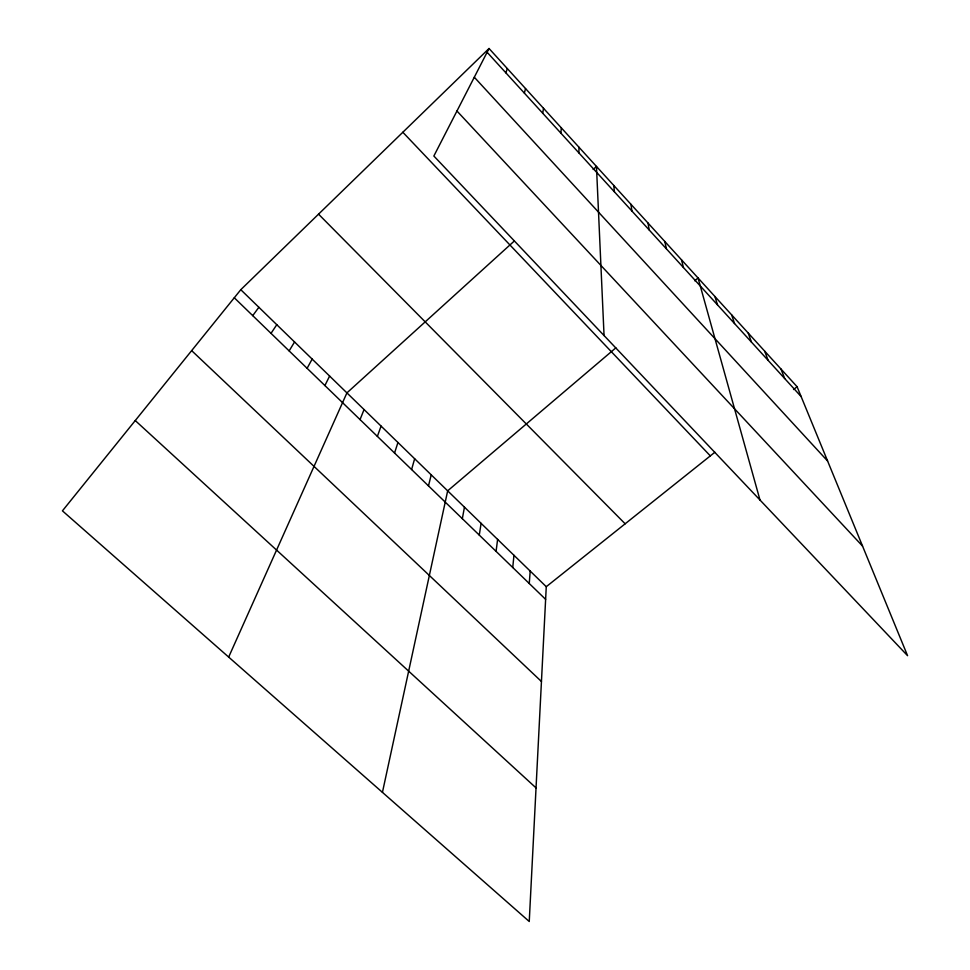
<?xml version="1.0" encoding="UTF-8"?>
<svg xmlns="http://www.w3.org/2000/svg" width="970" height="970" viewBox="0 0 970 970"><rect width="100%" height="100%" fill="white"/><g stroke="black" fill="none" stroke-linecap="round" stroke-linejoin="round"><path stroke-width="1.45" d="M578.908 152.908L578.981 147.258M714.866 452.262L546.268 586.704L529.244 921.5L62.432 510.85L240.79 289.703L489.038 48.5L797.085 386.715L907.568 655.684L433.857 156.024L489.038 48.5M529.256 583.516L530.19 571.063M560.89 133.169L561.327 127.87M512.742 567.511L513.967 555.289M496.082 551.372L497.61 539.381M479.277 535.1L481.108 523.339M542.715 113.235L543.515 108.313M462.326 518.683L464.46 507.152M382.435 792.357L447.667 490.832L615.865 347.842M428.485 485.885L431.226 474.851M524.358 93.108L525.534 88.561M411.595 469.528L414.651 458.737M394.56 453.026L397.942 442.49M377.378 436.379L381.077 426.097M505.819 72.786L507.371 68.627M360.04 419.586L364.065 409.558M228.665 657.09L346.921 392.886L514.173 241.13M324.901 385.551L329.618 376.057M307.102 368.309L312.158 359.094M289.145 350.91L294.553 341.974M271.018 333.353L276.789 324.707M252.733 315.65L258.869 307.284M593.155 169.459L596.465 166.452L604.055 335.547M694.738 280.803L698.048 277.978L759.995 500.035M793.545 389.528L797.085 386.715M135.254 420.556L536.034 787.895M191.66 350.631L541.454 681.51M234.291 297.778L545.625 599.363M240.79 289.703L546.268 586.704M318.548 214.164L625.153 523.8M402.841 132.259L710.331 455.888M456.955 111.016L862.548 546.098M474.306 77.224L827.592 461.005M487.11 52.259L801.123 396.56M780.947 369L784.706 378.555M764.675 351.14L768.143 360.391M748.246 333.098L751.41 342.058M731.671 314.898L734.532 323.543M714.938 296.529L717.485 304.859M681.51 259.815L683.426 267.514M664.814 241.481L666.414 248.853M647.96 222.991L649.245 230.023M630.949 204.318L631.906 211.023M613.792 185.476L614.41 191.83"/></g></svg>
